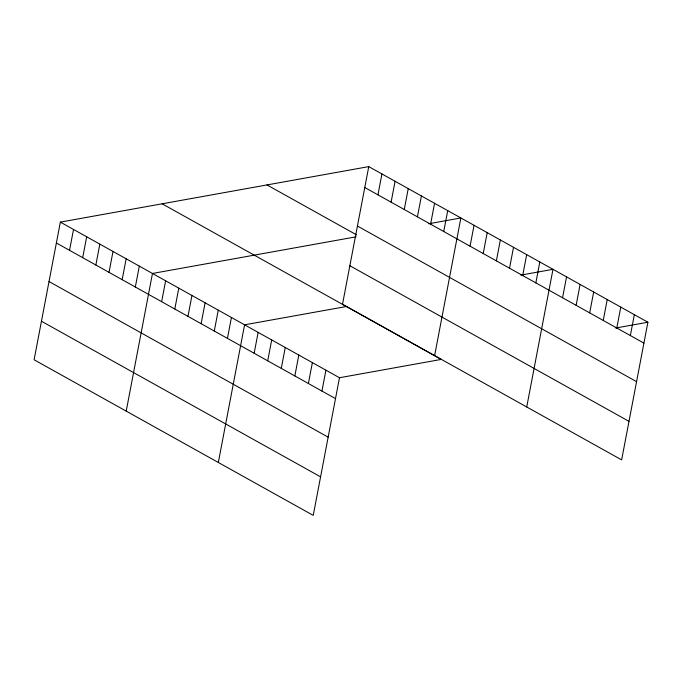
<?xml version="1.0" encoding="UTF-8"?>
<svg xmlns="http://www.w3.org/2000/svg" width="682" height="682" viewBox="0 0 682 682"><rect width="100%" height="100%" fill="white"/><g stroke="black" fill="none" stroke-linecap="round" stroke-linejoin="round"><path stroke-width="1.02" d="M368.766 166.613L342.509 304.266L621.643 459.89L647.9 322.228L368.766 166.613L60.357 222.11L34.1 359.772L313.234 515.387L339.491 377.734L441.263 359.414L162.137 203.799M69.53 250.337L73.52 229.45M82.693 257.677L86.682 236.782M95.855 265.008L99.836 244.122M109.009 272.348L112.999 251.453M122.172 279.68L126.153 258.793M135.326 287.02L139.316 266.125M126.213 411.127L152.47 273.465L356.115 236.816M161.651 301.691L165.632 280.805M174.805 309.031L178.795 288.136M187.968 316.363L191.949 295.477M201.122 323.703L205.112 302.808M214.284 331.034L218.266 310.148M227.447 338.374L231.428 317.48M218.325 462.481L244.591 324.82L346.362 306.508M254.156 353.267L258.146 332.381M267.719 360.829L271.7 339.934M281.274 368.382L285.264 347.496M294.837 375.944L298.818 355.058M308.392 383.506L312.373 362.611M321.947 391.059L325.936 370.173M377.939 194.839L381.929 173.944M391.101 202.17L395.083 181.284M404.264 209.51L408.245 188.616M417.418 216.842L421.408 195.956M430.581 224.182L434.562 203.296M443.735 231.522L447.724 210.627M434.622 355.62L460.879 217.967L428.688 223.756M470.06 246.193L474.041 225.299M483.214 253.525L487.204 232.639M496.377 260.865L500.358 239.97M509.531 268.197L513.52 247.31M522.693 275.537L526.674 254.65M535.847 282.877L539.837 261.982M526.734 406.975L552.991 269.322L520.801 275.11M562.565 297.77L566.554 276.875M576.128 305.323L580.109 284.437M589.683 312.885L593.672 291.998M603.238 320.446L607.227 299.551M616.801 327.999L620.782 307.113M630.356 335.561L634.345 314.675M615.71 328.025L647.9 322.228M364.785 187.499L643.919 343.123M357.436 226.032L636.562 381.656M266.994 184.924L356.473 234.813M349.857 265.733L628.992 421.357M60.357 222.11L339.491 377.734M56.376 242.997L335.51 398.62M49.027 281.538L328.153 437.153M41.449 321.239L320.583 476.854"/></g></svg>
